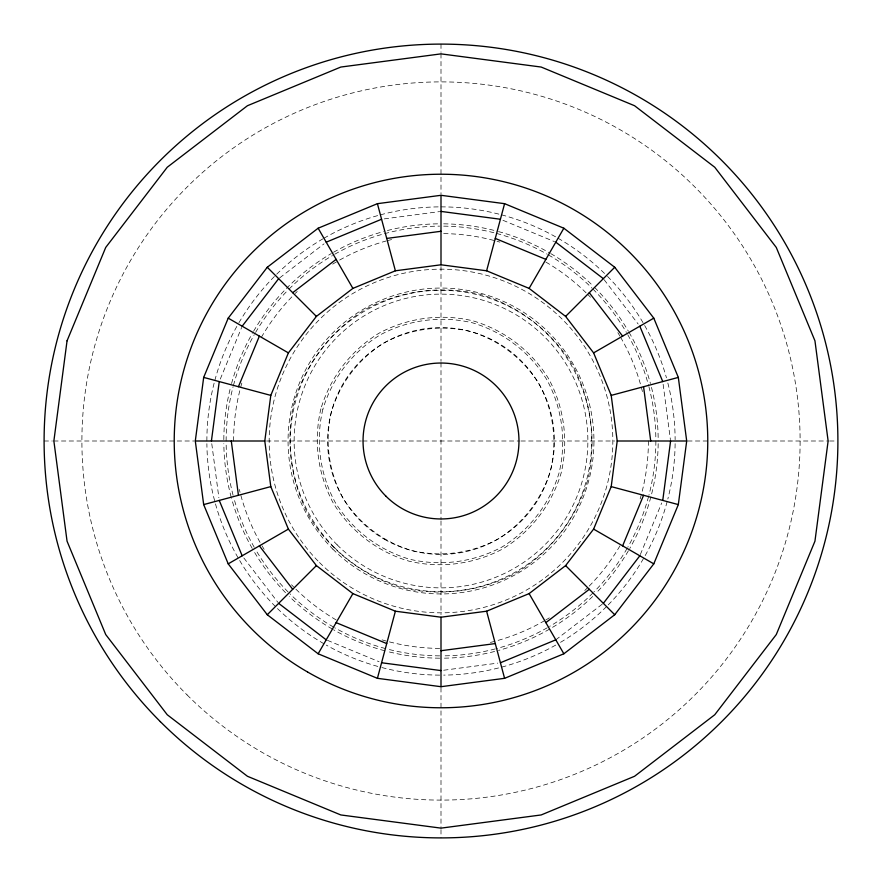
<?xml version="1.0" encoding="UTF-8"?>
<svg xmlns="http://www.w3.org/2000/svg" width="882" height="882" viewBox="0 0 882 882"><rect width="100%" height="100%" fill="white"/><g stroke="black" fill="none" stroke-linecap="round" stroke-linejoin="round"><path stroke-width="0.66" stroke-dasharray="4.41 3.31" d="M220.28 379.062L241.657 327.465M640.343 554.535L661.721 502.938M279.737 277.83L324.047 243.829M555.792 639.825L602.263 604.17M384.276 218.879L439.655 211.592M443.701 670.232L497.724 663.121M44.1 441L52.336 441M53.714 441L193.797 441M266.585 441L361.344 441M362.723 441L519.553 441M520.931 441L614.644 441M687.684 441L828.253 441M829.631 441L835.144 441M502.938 220.28L554.535 241.657M327.465 640.343L379.062 661.721M604.17 279.737L638.171 324.047M243.829 557.953L277.83 602.263M663.121 384.276L670.408 439.655M211.768 443.701L218.879 497.724M441 44.1L441 52.336M441 53.714L441 193.797M441 266.585L441 361.344M441 362.723L441 519.553M441 520.931L441 614.644M441 687.684L441 828.253M441 829.631L441 837.9M658.17 443.679A217.181 217.181 0 0 1 629.759 548.428M628.414 550.754A217.181 217.181 0 0 1 596.464 592.671M592.671 596.464A217.181 217.181 0 0 1 550.754 628.414M549.596 629.087A217.181 217.181 0 0 1 498.506 650.431M494.615 651.467A217.181 217.181 0 0 1 443.679 658.17M439.666 658.181A217.181 217.181 0 0 1 387.385 651.467M384.784 650.784A217.181 217.181 0 0 1 333.572 629.759M332.404 629.087A217.181 217.181 0 0 1 289.329 596.464M285.536 592.671A217.181 217.181 0 0 1 252.914 549.596M252.241 548.428A217.181 217.181 0 0 1 231.569 498.506M231.216 497.216A217.181 217.181 0 0 1 223.83 443.679M223.819 439.666A217.181 217.181 0 0 1 230.533 387.385M231.569 383.494A217.181 217.181 0 0 1 252.241 333.572M253.586 331.246A217.181 217.181 0 0 1 331.246 253.586M333.572 252.241A217.181 217.181 0 0 1 383.494 231.569M387.385 230.533A217.181 217.181 0 0 1 439.666 223.819M443.679 223.83A217.181 217.181 0 0 1 497.216 231.216M498.506 231.569A217.181 217.181 0 0 1 549.596 252.914M550.754 253.586A217.181 217.181 0 0 1 592.671 285.536M594.578 287.422A217.181 217.181 0 0 1 628.414 331.246M629.087 332.404A217.181 217.181 0 0 1 650.431 383.494M651.467 387.385A217.181 217.181 0 0 1 658.181 441M648.402 441A207.402 207.402 0 0 1 641.677 493.38M641.335 494.681A207.402 207.402 0 0 1 639.88 499.862M619.936 545.859A207.402 207.402 0 0 1 588.603 586.706M587.655 587.655A207.402 207.402 0 0 1 584.777 590.477M549.332 617.863A207.402 207.402 0 0 1 545.859 619.936M544.701 620.619A207.402 207.402 0 0 1 495.971 640.982M494.681 641.335A207.402 207.402 0 0 1 489.466 642.658M439.655 648.402A207.402 207.402 0 0 1 382.138 639.88M336.141 619.936A207.402 207.402 0 0 1 291.523 584.777M264.137 549.332A207.402 207.402 0 0 1 262.064 545.859M260.058 542.364A207.402 207.402 0 0 1 239.342 489.466M233.598 441A207.402 207.402 0 0 1 240.323 388.62M240.665 387.319A207.402 207.402 0 0 1 242.12 382.138M261.381 337.299A207.402 207.402 0 0 1 293.397 295.294M295.294 293.397A207.402 207.402 0 0 1 297.223 291.523M332.668 264.137A207.402 207.402 0 0 1 337.299 261.381M339.636 260.058A207.402 207.402 0 0 1 386.029 241.018M387.319 240.665A207.402 207.402 0 0 1 392.534 239.342M443.69 233.609A207.402 207.402 0 0 1 499.862 242.12M545.859 262.064A207.402 207.402 0 0 1 586.706 293.397M587.655 294.345A207.402 207.402 0 0 1 590.477 297.223M617.863 332.668A207.402 207.402 0 0 1 619.936 336.141M620.619 337.299A207.402 207.402 0 0 1 640.982 386.029M641.335 387.319A207.402 207.402 0 0 1 642.658 392.534M648.546 496.61A214.866 214.866 0 0 1 627.764 547.259M627.08 548.439A214.866 214.866 0 0 1 593.895 591.976M592.936 592.936A214.866 214.866 0 0 1 549.607 626.396M547.259 627.764A214.866 214.866 0 0 1 496.61 648.546M495.298 648.898A214.866 214.866 0 0 1 443.712 655.855M439.644 655.866A214.866 214.866 0 0 1 386.702 648.898M385.39 648.546A214.866 214.866 0 0 1 334.741 627.764M333.561 627.08A214.866 214.866 0 0 1 290.024 593.895M288.105 591.976A214.866 214.866 0 0 1 255.604 549.607M254.237 547.259A214.866 214.866 0 0 1 233.807 497.922M233.102 495.298A214.866 214.866 0 0 1 226.145 443.712M226.134 441A214.866 214.866 0 0 1 233.102 386.702M233.454 385.39A214.866 214.866 0 0 1 254.237 334.741M255.604 332.393A214.866 214.866 0 0 1 288.105 290.024M289.064 289.064A214.866 214.866 0 0 1 332.393 255.604M334.741 254.237A214.866 214.866 0 0 1 439.644 226.134M443.712 226.145A214.866 214.866 0 0 1 495.298 233.102M496.61 233.454A214.866 214.866 0 0 1 547.259 254.237M548.439 254.92A214.866 214.866 0 0 1 591.976 288.105M592.936 289.064A214.866 214.866 0 0 1 626.396 332.393M627.764 334.741A214.866 214.866 0 0 1 648.546 385.39M648.898 386.702A214.866 214.866 0 0 1 655.866 439.644M655.866 441A214.866 214.866 0 0 1 648.898 495.298M675.116 443.701A234.127 234.127 0 0 1 667.839 498.992M667.156 501.593A234.127 234.127 0 0 1 607.511 605.603M606.551 606.551A234.127 234.127 0 0 1 559.232 643.088M555.726 645.095A234.127 234.127 0 0 1 443.701 675.116M439.655 675.127A234.127 234.127 0 0 1 380.407 667.156M377.805 666.439A234.127 234.127 0 0 1 326.274 645.095M323.937 643.761A234.127 234.127 0 0 1 276.397 607.511M275.449 606.551A234.127 234.127 0 0 1 206.884 443.701M206.873 441A234.127 234.127 0 0 1 214.161 383.008M214.844 380.407A234.127 234.127 0 0 1 238.239 323.937M238.912 322.768A234.127 234.127 0 0 1 322.768 238.912M323.937 238.239A234.127 234.127 0 0 1 377.805 215.561M380.407 214.844A234.127 234.127 0 0 1 439.655 206.873M441 206.873A234.127 234.127 0 0 1 498.992 214.161M501.593 214.844A234.127 234.127 0 0 1 555.726 236.905M558.063 238.239A234.127 234.127 0 0 1 606.551 275.449M607.511 276.397A234.127 234.127 0 0 1 666.439 377.805M667.839 383.008A234.127 234.127 0 0 1 675.127 439.655M294.356 401.707C285.107 440.691 290.498 481.638 309.527 516.907C330.552 551.018 363.318 576.155 401.707 587.644C440.691 596.894 481.638 591.502 516.907 572.473C551.018 551.448 576.155 518.682 587.644 480.293C596.894 441.309 591.502 400.362 572.473 365.093C551.448 330.982 518.682 305.845 480.293 294.356C441.309 285.107 400.362 290.498 365.093 309.527C330.982 330.552 305.845 363.318 294.356 401.707M320.894 408.818C313.308 440.746 317.729 474.284 333.308 503.17C350.54 531.107 377.375 551.702 408.818 561.106C440.746 568.692 474.284 564.271 503.17 548.692C531.107 531.46 551.702 504.625 561.106 473.182C568.692 441.254 564.271 407.716 548.692 378.83C531.46 350.893 504.625 330.298 473.182 320.894C441.254 313.308 407.716 317.729 378.83 333.308C350.893 350.54 330.298 377.375 320.894 408.818M322.856 409.347C315.403 440.757 319.747 473.744 335.072 502.156C352.017 529.641 378.411 549.894 409.347 559.144C440.757 566.597 473.744 562.253 502.156 546.928C529.641 529.983 549.894 503.589 559.144 472.653C566.597 441.243 562.253 408.256 546.928 379.844C529.983 352.359 503.589 332.106 472.653 322.856C441.243 315.403 408.256 319.747 379.844 335.072C352.359 352.017 332.106 378.411 322.856 409.347M331.467 411.651C324.554 440.768 328.578 471.363 342.789 497.702C358.5 523.18 382.975 541.956 411.651 550.533C440.768 557.446 471.363 553.422 497.702 539.211C523.18 523.5 541.956 499.025 550.533 470.349C557.446 441.232 553.422 410.637 539.211 384.298C523.5 358.82 499.025 340.044 470.349 331.467C441.232 324.554 410.637 328.578 384.298 342.789C358.82 358.5 340.044 382.975 331.467 411.651M319.493 562.507A171.847 171.847 0 0 0 606.981 485.475A171.847 171.847 0 0 0 396.525 275.019A171.847 171.847 0 0 0 319.493 562.507M187.083 694.917A359.095 359.095 0 0 0 787.869 533.941A359.095 359.095 0 0 0 348.059 94.131A359.095 359.095 0 0 0 187.083 694.917M334.432 547.568A150.701 150.701 0 0 0 586.563 480.006A150.701 150.701 0 0 0 401.994 295.437A150.701 150.701 0 0 0 334.432 547.568M337.156 544.844A146.853 146.853 0 0 0 582.859 479.014A146.853 146.853 0 0 0 402.986 299.141A146.853 146.853 0 0 0 337.156 544.844M384.298 539.211A113.403 113.403 0 0 0 554.403 441A113.403 113.403 0 0 0 384.298 342.789A113.403 113.403 0 0 0 384.298 539.211M332.856 549.144A152.939 152.939 0 0 0 588.735 480.58A152.939 152.939 0 0 0 401.42 293.265A152.939 152.939 0 0 0 332.856 549.144"/><path stroke-width="1.32" d="M195.297 441L203.676 377.408L228.218 318.148L267.268 267.268L318.148 228.218L377.408 203.676L441 195.297L504.592 203.676L563.852 228.218L614.732 267.268L653.783 318.148L678.324 377.408L686.703 441L678.324 504.592L653.783 563.852L614.732 614.732L563.852 653.783L504.592 678.324L441 686.703L377.408 678.324L318.148 653.783L267.268 614.732L228.218 563.852L203.676 504.592L195.297 441L264.787 441L270.796 486.61L288.392 529.112L316.395 565.605L352.888 593.608L395.39 611.204L441 617.213L486.61 611.204L529.112 593.608L565.605 565.605L593.608 529.112L611.204 486.61L617.213 441L611.204 395.39L593.608 352.888L565.605 316.395L529.112 288.392L486.61 270.796L441 264.787L395.39 270.796L352.888 288.392L316.395 316.395L288.392 352.888L270.796 395.39L264.787 441M211.415 441L219.243 381.575M662.757 500.425L670.585 441M377.408 678.324L395.39 611.204M486.61 270.796L504.592 203.676M238.427 386.724L259.374 336.141M622.626 545.859L643.573 495.276M318.148 653.783L352.888 593.608M529.112 288.392L563.852 228.218M242.175 326.208L278.657 278.657M603.343 603.343L639.825 555.792M267.268 614.732L316.395 565.605M565.605 316.395L614.732 267.268M292.703 292.703L336.141 259.374M545.859 622.626L589.297 589.297M228.218 563.852L288.392 529.112M593.608 352.888L653.783 318.148M326.208 242.175L381.575 219.243M500.425 662.757L555.792 639.825M203.676 504.592L270.796 486.61M611.204 395.39L678.324 377.408M386.724 238.427L441 231.282M441 650.718L495.276 643.573M617.213 441L686.703 441M441 211.415L500.425 219.243M381.575 662.757L441 670.585M203.676 377.408L270.796 395.39M611.204 486.61L678.324 504.592M495.276 238.427L545.859 259.374M336.141 622.626L386.724 643.573M228.218 318.148L288.392 352.888M593.608 529.112L653.783 563.852M555.792 242.175L603.343 278.657M278.657 603.343L326.208 639.825M267.268 267.268L316.395 316.395M565.605 565.605L614.732 614.732M589.297 292.703L622.626 336.141M259.374 545.859L292.703 589.297M318.148 228.218L352.888 288.392M529.112 593.608L563.852 653.783M639.825 326.208L662.757 381.575M219.243 500.425L242.175 555.792M377.408 203.676L395.39 270.796M486.61 611.204L504.592 678.324M643.573 386.724L650.718 441M231.282 441L238.427 495.276M441 195.297L441 264.787M441 617.213L441 686.703M67.054 340.805L53.868 441L67.054 541.195L105.73 634.566L167.249 714.751L247.434 776.27L340.805 814.946L441 828.132L541.195 814.946L634.566 776.27L714.751 714.751L776.27 634.566L814.946 541.195L828.132 441L814.946 340.805L776.27 247.434L714.751 167.249L634.566 105.73L541.195 67.054L441 53.868L340.805 67.054L247.434 105.73L167.249 167.249L105.73 247.434L67.054 340.805M307.62 672.029A266.761 266.761 0 0 0 707.761 441A266.761 266.761 0 0 0 307.62 209.971A266.761 266.761 0 0 0 307.62 672.029M160.348 721.652A396.9 396.9 0 0 0 824.372 543.72A396.9 396.9 0 0 0 338.28 57.628A396.9 396.9 0 0 0 160.348 721.652M385.875 496.125A77.969 77.969 0 0 0 516.312 461.176A77.969 77.969 0 0 0 420.824 365.688A77.969 77.969 0 0 0 385.875 496.125"/></g></svg>
